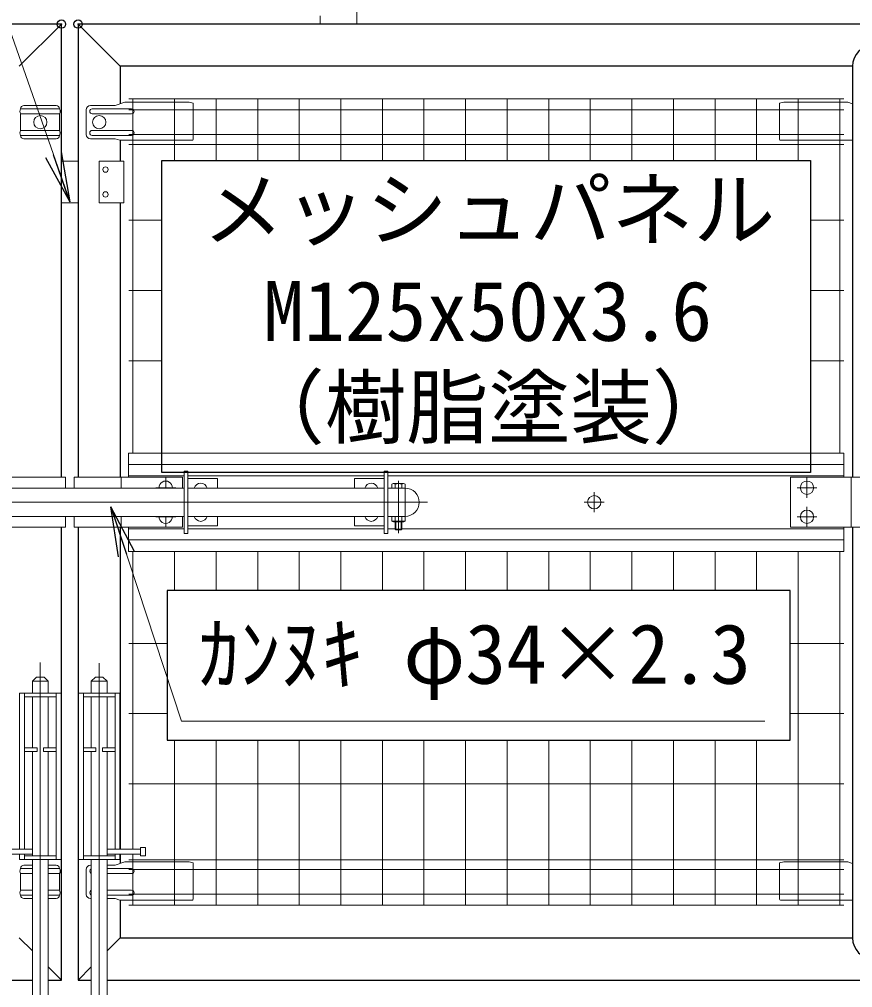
# Model space of a CAD drawing. Units: millimetres, scale not verified. Extents: x -6300 to 6300, y -4455 to 4455.
# Drawn here: x -1382 to -380, y -1740 to -575 of the extents above; entities that cross this region are included whole.
import ezdxf
from ezdxf.enums import TextEntityAlignment as Align

# ---------------------------------------------------------------- set-up
doc = ezdxf.new("R2010")
doc.units = ezdxf.units.MM
doc.header["$LTSCALE"] = 20
doc.header["$PDMODE"] = 32
doc.header["$PDSIZE"] = 10
doc.linetypes.add('USER1', pattern=[50.8, 31.75, -6.35, 6.35, -6.35])
for name, color, linetype, lineweight in [('0-1_D-STR1', 1, 'Continuous', 25), ('0-2_D-BMK', 2, 'USER1', 13), ('0-4_D-STR3', 3, 'Continuous', 13), ('0-8_Defpoints', 8, 'Continuous', 25), ('0-9_D-STR-TXT', 7, 'Continuous', 13), ('0-B_D-STR2', 7, 'Continuous', 13)]:
    doc.layers.add(name, color=color, linetype=linetype, lineweight=lineweight)
doc.layers.add('0-7_0', color=7, linetype='Continuous')
doc.styles.add('ＭＳ ゴシック', font='')
doc.styles.get('ＭＳ ゴシック').set_extended_font_data('MS Gothic')

# ---------------------------------------------------------------- blocks, each defined once
blk = doc.blocks.new('_Open')
at = {"layer": '0-7_0'}
blk.add_line((-20, 3.333), (0, 0), dxfattribs=at)
blk.add_lwpolyline([(-20, -3.333), (0, 0), (-20, 0)], dxfattribs=at)

msp = doc.modelspace()

# ---------------------------------------------------------------- linework, layer by layer
at = {"layer": '0-1_D-STR1'}
for p, q in [((-1331.38, -580.52), (-1382.18, -631.32)), ((-1311.38, -580.52), (-1260.58, -631.32)), ((-380.28, -631.32), (-380.28, -1125.76)), ((-1260.58, -720.34), (-1260.58, -745.52)), ((-1260.58, -795.52), (-1260.58, -1125.76)), ((-1331.38, -1730.52), (-1331.38, -1185.76)), ((-1311.38, -1185.76), (-1311.38, -1730.52)), ((-1260.58, -1185.76), (-1260.58, -1573.02)), ((-380.28, -1185.76), (-380.28, -1679.72)), ((-1260.58, -1579.02), (-1260.58, -1590.43)), ((-1382.18, -1679.72), (-1366.28, -1695.62)), ((-1260.58, -1679.72), (-1276.48, -1695.62)), ((-1260.58, -1679.72), (-380.28, -1679.72)), ((-1347.28, -1714.62), (-1331.38, -1730.52)), ((-1295.48, -1714.62), (-1311.38, -1730.52)), ((-3244.38, -1730.52), (-1366.78, -1730.52)), ((-1346.78, -1730.52), (-1331.38, -1730.52)), ((-1311.38, -1730.52), (-1295.98, -1730.52))]:
    msp.add_line(p, q, dxfattribs=at)
for points in [[(-1331.38, -1125.76), (-1331.38, -580.52), (-3244.38, -580.52), (-3244.38, -730.52)], [(601.62, -730.52), (601.62, -580.52), (-1311.38, -580.52), (-1311.38, -1125.76)], [(-380.28, -631.32), (-1260.58, -631.32), (-1260.58, -676.43)], [(-1275.98, -1730.52), (601.62, -1730.52), (601.62, -1580.52)], [(-1260.58, -1634.34), (-1260.58, -1669.72), (-1260.58, -1679.72)]]:
    msp.add_lwpolyline(points, dxfattribs=at)
for centre, start, end in [((-354.88, -631.32), 0, 180), ((-354.88, -1679.72), 180, 0)]:
    msp.add_arc(centre, 25.4, start, end, dxfattribs=at)
at = {"layer": '0-2_D-BMK'}
for p, q in [((-1205.98, -1138.76), (-1205.98, -1126.26)), ((-434.88, -1150.26), (-434.88, -1126.26)), ((-1217.98, -1138.26), (-1193.98, -1138.26)), ((-926.13, -1130.01), (-926.13, -1192.91)), ((-446.88, -1138.26), (-422.88, -1138.26)), ((-690.68, -1167.76), (-690.68, -1143.76)), ((-891.13, -1155.76), (-1811.13, -1155.76)), ((-678.68, -1155.76), (-702.68, -1155.76)), ((-434.88, -1185.26), (-434.88, -1161.26)), ((-1217.98, -1173.26), (-1193.98, -1173.26)), ((-1205.98, -1185.26), (-1205.98, -1172.76)), ((-446.88, -1173.26), (-422.88, -1173.26)), ((-1356.78, -1918.77), (-1356.78, -1348.57)), ((-1285.98, -1916.87), (-1285.98, -1349.36))]:
    msp.add_line(p, q, dxfattribs=at)
at = {"layer": '0-4_D-STR3'}
for p, q in [((-976.38, -580.52), (-976.38, -557.3)), ((-1020.38, -580.52), (-1020.38, -570.61)), ((-1020.38, -580.52), (-976.38, -580.52)), ((-1255.07, -674.52), (-1266.62, -678.52)), ((-1177.98, -674.52), (-1255.07, -674.52)), ((-1177.98, -674.52), (-1172.98, -675.52)), ((-1172.98, -675.52), (-1172.98, -719.34)), ((-462.88, -674.52), (-467.88, -675.52)), ((-467.88, -675.52), (-467.88, -719.34)), ((-462.88, -674.52), (-385.79, -674.52)), ((-385.79, -674.52), (-380.28, -676.43)), ((-1380.44, -682.52), (-1333.72, -682.52)), ((-1376.44, -678.52), (-1337.72, -678.52)), ((-1301.47, -683.52), (-1301.47, -713.52)), ((-1266.62, -678.52), (-1296.47, -678.52)), ((-1246.98, -682.52), (-1294.39, -682.52)), ((-1380.44, -688.52), (-1333.72, -688.52)), ((-1380.44, -688.52), (-1380.44, -708.52)), ((-1333.72, -688.52), (-1333.72, -708.52)), ((-1246.98, -688.52), (-1294.39, -688.52)), ((-1380.44, -708.52), (-1333.72, -708.52)), ((-1246.98, -708.52), (-1294.39, -708.52)), ((-1380.44, -714.52), (-1333.72, -714.52)), ((-1376.44, -718.52), (-1337.72, -718.52)), ((-1266.62, -718.52), (-1296.47, -718.52)), ((-1246.98, -714.52), (-1294.39, -714.52)), ((-1261.37, -720.34), (-1266.62, -718.52)), ((-1261.37, -720.34), (-1173.98, -720.34)), ((-380.28, -720.34), (-466.88, -720.34)), ((-1311.38, -745.52), (-1331.38, -745.52)), ((-1256.28, -745.52), (-1285.98, -745.52)), ((-1285.98, -745.52), (-1285.98, -795.52)), ((-1256.28, -745.52), (-1256.28, -795.52)), ((-1311.38, -795.52), (-1331.38, -795.52)), ((-1256.28, -795.52), (-1285.98, -795.52)), ((-1250.68, -1096.61), (-390.68, -1096.61)), ((-1250.68, -1096.61), (-1250.68, -1125.76)), ((-390.68, -1096.61), (-390.68, -1125.76)), ((-1250.68, -1110.48), (-390.68, -1110.48)), ((-1326.57, -1125.76), (-1456.78, -1125.76)), ((-1326.57, -1125.76), (-1326.57, -1138.76)), ((-1316.19, -1125.76), (-1185.98, -1125.76)), ((-1316.19, -1125.76), (-1316.19, -1138.76)), ((-1259.73, -1125.76), (-1259.73, -1138.76)), ((-1250.68, -1123.88), (-1183.88, -1123.88)), ((-1185.98, -1125.76), (-1185.98, -1138.76)), ((-1183.88, -1118.26), (-1183.88, -1193.26)), ((-1183.88, -1118.26), (-1179.38, -1118.26)), ((-1179.38, -1118.26), (-1179.38, -1193.26)), ((-1179.38, -1123.88), (-943.38, -1123.88)), ((-1179.38, -1127.26), (-1143.88, -1127.26)), ((-1143.88, -1127.26), (-1143.88, -1138.76)), ((-978.88, -1127.26), (-978.88, -1138.76)), ((-943.38, -1127.26), (-978.88, -1127.26)), ((-943.38, -1118.26), (-943.38, -1193.26)), ((-938.88, -1118.26), (-943.38, -1118.26)), ((-938.88, -1118.26), (-938.88, -1193.26)), ((-938.88, -1123.88), (-390.68, -1123.88)), ((-254.88, -1125.76), (-454.88, -1125.76)), ((-454.88, -1125.76), (-454.88, -1185.76)), ((-381.68, -1125.76), (-381.68, -1185.76)), ((-1183.88, -1138.76), (-1458.88, -1138.76)), ((-943.38, -1138.76), (-1179.38, -1138.76)), ((-918.13, -1138.76), (-938.88, -1138.76)), ((-934.23, -1134.06), (-934.23, -1138.76)), ((-920.07, -1133.26), (-932.33, -1133.26)), ((-930.13, -1134.06), (-930.13, -1138.76)), ((-922.13, -1134.06), (-922.13, -1138.76)), ((-918.13, -1138.76), (-918.13, -1172.76)), ((-918.03, -1134.06), (-918.03, -1138.76)), ((-1183.88, -1172.76), (-1458.88, -1172.76)), ((-1326.57, -1172.76), (-1326.57, -1185.76)), ((-1316.19, -1172.76), (-1316.19, -1185.76)), ((-1259.73, -1172.76), (-1259.73, -1185.76)), ((-1185.98, -1172.76), (-1185.98, -1185.76)), ((-943.38, -1172.76), (-1179.38, -1172.76)), ((-1143.88, -1172.76), (-1143.88, -1184.26)), ((-978.88, -1172.76), (-978.88, -1184.26)), ((-918.13, -1172.76), (-938.88, -1172.76)), ((-934.23, -1172.76), (-934.23, -1178.46)), ((-930.13, -1172.76), (-930.13, -1178.46)), ((-922.13, -1172.76), (-922.13, -1178.46)), ((-918.03, -1172.76), (-918.03, -1178.46)), ((-1326.57, -1185.76), (-1448.63, -1185.76)), ((-1316.19, -1185.76), (-1185.98, -1185.76)), ((-1250.68, -1185.76), (-1250.68, -1214.91)), ((-1250.68, -1187.64), (-1183.88, -1187.64)), ((-1179.38, -1184.26), (-1143.88, -1184.26)), ((-1179.38, -1187.64), (-943.38, -1187.64)), ((-943.38, -1184.26), (-978.88, -1184.26)), ((-938.88, -1187.64), (-930.13, -1187.64)), ((-918.03, -1178.46), (-934.23, -1178.46)), ((-919.7, -1179.26), (-932.28, -1179.26)), ((-930.13, -1179.26), (-930.13, -1187.96)), ((-922.13, -1187.96), (-930.13, -1187.96)), ((-929.33, -1188.76), (-930.13, -1187.96)), ((-929.33, -1179.26), (-929.33, -1188.76)), ((-922.93, -1179.26), (-922.93, -1188.76)), ((-922.93, -1188.76), (-922.13, -1187.96)), ((-922.13, -1179.26), (-922.13, -1187.96)), ((-922.13, -1187.64), (-390.68, -1187.64)), ((-254.88, -1185.76), (-454.88, -1185.76)), ((-390.68, -1185.76), (-390.68, -1214.91)), ((-1183.88, -1193.26), (-1179.38, -1193.26)), ((-938.88, -1193.26), (-943.38, -1193.26)), ((-922.93, -1188.76), (-929.33, -1188.76)), ((-1250.68, -1201.04), (-390.68, -1201.04)), ((-1250.68, -1214.91), (-390.68, -1214.91)), ((-1361.28, -1366.02), (-1366.28, -1371.02)), ((-1366.28, -1371.02), (-1366.28, -1385.52)), ((-1347.28, -1371.02), (-1366.28, -1371.02)), ((-1352.28, -1366.02), (-1361.28, -1366.02)), ((-1352.28, -1366.02), (-1347.28, -1371.02)), ((-1347.28, -1371.02), (-1347.28, -1385.52)), ((-1290.48, -1366.02), (-1295.48, -1371.02)), ((-1295.48, -1371.02), (-1295.48, -1385.52)), ((-1295.48, -1371.02), (-1276.48, -1371.02)), ((-1290.48, -1366.02), (-1281.48, -1366.02)), ((-1281.48, -1366.02), (-1276.48, -1371.02)), ((-1276.48, -1371.02), (-1276.48, -1385.52)), ((-1381.78, -1573.02), (-1381.78, -1385.52)), ((-1381.78, -1385.52), (-1331.78, -1385.52)), ((-1375.78, -1385.52), (-1375.78, -1573.02)), ((-1337.78, -1385.52), (-1337.78, -1581.02)), ((-1331.78, -1585.52), (-1331.78, -1385.52)), ((-1310.98, -1585.52), (-1310.98, -1385.52)), ((-1260.98, -1385.52), (-1310.98, -1385.52)), ((-1304.98, -1385.52), (-1304.98, -1581.02)), ((-1266.98, -1385.52), (-1266.98, -1573.02)), ((-1260.98, -1573.02), (-1260.98, -1385.52)), ((-1337.78, -1390.02), (-1375.78, -1390.02)), ((-1366.28, -1390.02), (-1366.28, -1451.02)), ((-1347.28, -1390.02), (-1347.28, -1451.02)), ((-1304.98, -1390.02), (-1266.98, -1390.02)), ((-1295.48, -1390.02), (-1295.48, -1451.02)), ((-1276.48, -1390.02), (-1276.48, -1451.02)), ((-1360.78, -1451.02), (-1375.78, -1451.02)), ((-1366.28, -1455.52), (-1366.28, -1581.02)), ((-1337.78, -1455.52), (-1352.78, -1455.52)), ((-1347.28, -1455.52), (-1347.28, -1581.02)), ((-1304.98, -1455.52), (-1289.98, -1455.52)), ((-1295.48, -1455.52), (-1295.48, -1581.02)), ((-1281.98, -1451.02), (-1266.98, -1451.02)), ((-1276.48, -1455.52), (-1276.48, -1581.02)), ((-1236.48, -1581.02), (-1236.48, -1571.02)), ((-1230.48, -1571.02), (-1236.48, -1571.02)), ((-1230.48, -1581.02), (-1230.48, -1571.02)), ((-1406.28, -1573.02), (-1366.28, -1573.02)), ((-1406.28, -1579.02), (-1366.28, -1579.02)), ((-1381.78, -1585.52), (-1381.78, -1579.02)), ((-1375.78, -1579.02), (-1375.78, -1585.52)), ((-1337.78, -1581.02), (-1375.78, -1581.02)), ((-1337.78, -1581.02), (-1337.78, -1585.52)), ((-1304.98, -1581.02), (-1304.98, -1585.52)), ((-1304.98, -1581.02), (-1266.98, -1581.02)), ((-1236.48, -1573.02), (-1276.48, -1573.02)), ((-1236.48, -1579.02), (-1276.48, -1579.02)), ((-1266.98, -1579.02), (-1266.98, -1585.52)), ((-1260.98, -1585.52), (-1260.98, -1579.02)), ((-1230.48, -1581.02), (-1236.48, -1581.02)), ((-1375.78, -1585.52), (-1381.78, -1585.52)), ((-1376.44, -1592.52), (-1366.78, -1592.52)), ((-1337.78, -1585.52), (-1375.78, -1585.52)), ((-1366.28, -1585.52), (-1366.28, -1841.02)), ((-1347.28, -1585.52), (-1347.28, -1841.02)), ((-1346.78, -1592.52), (-1337.72, -1592.52)), ((-1346.78, -1592.52), (-1346.29, -1592.52)), ((-1346.78, -1592.52), (-1346.29, -1592.52)), ((-1337.78, -1585.52), (-1331.78, -1585.52)), ((-1304.98, -1585.52), (-1310.98, -1585.52)), ((-1304.98, -1585.52), (-1266.98, -1585.52)), ((-1295.98, -1592.52), (-1296.47, -1592.52)), ((-1295.98, -1592.52), (-1296.47, -1592.52)), ((-1295.98, -1592.52), (-1296.47, -1592.52)), ((-1295.98, -1592.52), (-1296.47, -1592.52)), ((-1295.48, -1585.52), (-1295.48, -1841.02)), ((-1276.48, -1585.52), (-1276.48, -1841.02)), ((-1266.62, -1592.52), (-1275.98, -1592.52)), ((-1266.98, -1585.52), (-1260.98, -1585.52)), ((-1255.07, -1588.52), (-1266.62, -1592.52)), ((-1177.98, -1588.52), (-1255.07, -1588.52)), ((-1177.98, -1588.52), (-1172.98, -1589.52)), ((-1172.98, -1589.52), (-1172.98, -1633.34)), ((-462.88, -1588.52), (-467.88, -1589.52)), ((-467.88, -1589.52), (-467.88, -1633.34)), ((-462.88, -1588.52), (-385.79, -1588.52)), ((-385.79, -1588.52), (-380.28, -1590.43)), ((-1380.44, -1596.52), (-1366.78, -1596.52)), ((-1380.44, -1602.52), (-1366.78, -1602.52)), ((-1380.44, -1602.52), (-1380.44, -1622.52)), ((-1346.78, -1596.52), (-1333.72, -1596.52)), ((-1346.78, -1602.52), (-1333.72, -1602.52)), ((-1333.72, -1602.52), (-1333.72, -1622.52)), ((-1301.47, -1597.52), (-1301.47, -1627.52)), ((-1301.47, -1597.52), (-1301.47, -1627.52)), ((-1246.98, -1596.52), (-1275.98, -1596.52)), ((-1246.98, -1602.52), (-1275.98, -1602.52)), ((-1380.44, -1622.52), (-1366.78, -1622.52)), ((-1380.44, -1628.52), (-1366.78, -1628.52)), ((-1346.78, -1622.52), (-1333.72, -1622.52)), ((-1346.78, -1628.52), (-1333.72, -1628.52)), ((-1246.98, -1622.52), (-1275.98, -1622.52)), ((-1246.98, -1628.52), (-1275.98, -1628.52)), ((-1376.44, -1632.52), (-1366.78, -1632.52)), ((-1346.78, -1632.52), (-1337.72, -1632.52)), ((-1346.78, -1632.52), (-1346.29, -1632.52)), ((-1346.78, -1632.52), (-1346.29, -1632.52)), ((-1295.98, -1632.52), (-1296.47, -1632.52)), ((-1295.98, -1632.52), (-1296.47, -1632.52)), ((-1295.98, -1632.52), (-1296.47, -1632.52)), ((-1295.98, -1632.52), (-1296.47, -1632.52)), ((-1295.98, -1632.52), (-1296.47, -1632.52)), ((-1266.62, -1632.52), (-1275.98, -1632.52)), ((-1261.37, -1634.34), (-1266.62, -1632.52)), ((-1261.37, -1634.34), (-1173.98, -1634.34)), ((-380.28, -1634.34), (-466.88, -1634.34))]:
    msp.add_line(p, q, dxfattribs=at)
for points in [[(-1360.78, -1451.02), (-1360.78, -1455.52), (-1375.78, -1455.52)], [(-1337.78, -1451.02), (-1352.78, -1451.02), (-1352.78, -1455.52)], [(-1304.98, -1451.02), (-1289.98, -1451.02), (-1289.98, -1455.52)], [(-1281.98, -1451.02), (-1281.98, -1455.52), (-1266.98, -1455.52)]]:
    msp.add_lwpolyline(points, dxfattribs=at)
for centre in [(-1356.78, -698.52), (-1285.98, -698.52), (-434.88, -1138.26), (-690.68, -1155.76), (-434.88, -1173.26)]:
    msp.add_circle(centre, 8, dxfattribs=at)
for centre, radius, start, end in [((-1375.19, -685.52), 6.05, 150.26731, 209.73269), ((-1376.44, -682.52), 4, 90, 180), ((-1337.72, -682.52), 4, 0, 90), ((-1338.97, -685.52), 6.05, 330.26731, 29.73269), ((-1296.47, -683.52), 5, 90, 180), ((-1294.39, -685.52), 3, 90, 270), ((-1246.98, -685.52), 3, 270, 90), ((-1375.17, -711.52), 6.07, 150.37394, 209.62606), ((-1339, -711.52), 6.07, 330.37394, 29.62606), ((-1294.39, -711.52), 3, 90, 270), ((-1246.98, -711.52), 3, 270, 90), ((-1376.44, -714.52), 4, 180, 270), ((-1337.72, -714.52), 4, 270, 0), ((-1296.47, -713.52), 5, 180, 270), ((-1173.98, -719.34), 1, 270, 0), ((-466.88, -719.34), 1, 180, 270), ((-1205.98, -1138.26), 8, 356.41668, 183.58332), ((-1163.88, -1140.76), 8, 14.47751, 165.52249), ((-958.88, -1140.76), 8, 14.47751, 165.52249), ((-932.18, -1136.27), 3.02, 47.18249, 132.81751), ((-926.13, -1143.66), 10.4, 67.38014, 112.61986), ((-920.08, -1136.28), 3.03, 47.363, 132.637), ((-918.13, -1155.76), 17, 270, 90), ((-1205.98, -1173.26), 8, 176.41668, 3.58332), ((-1163.88, -1170.76), 8, 194.47751, 345.52249), ((-958.88, -1170.76), 8, 194.47751, 345.52249), ((-932.18, -1176.24), 3.02, 227.28053, 312.71947), ((-926.13, -1168.86), 10.4, 247.38014, 292.61986), ((-920.08, -1176.32), 2.96, 226.1605, 313.8395), ((-1376.44, -1596.52), 4, 90, 180), ((-1337.72, -1596.52), 4, 0, 90), ((-1296.47, -1597.52), 5, 90, 180), ((-1296.47, -1597.52), 5, 90, 180), ((-1375.19, -1599.52), 6.05, 150.26731, 209.73269), ((-1338.97, -1599.52), 6.05, 330.26731, 29.73269), ((-1294.39, -1599.52), 3, 121.98985, 238.01015), ((-1294.39, -1599.52), 3, 121.98985, 238.01015), ((-1294.39, -1599.52), 3, 121.98985, 238.01015), ((-1294.39, -1599.52), 3, 121.98985, 238.01015), ((-1294.39, -1599.52), 3, 121.98985, 238.01015), ((-1294.39, -1599.52), 3, 121.98985, 238.01015), ((-1246.98, -1599.52), 3, 270, 90), ((-1375.17, -1625.52), 6.07, 150.37394, 209.62606), ((-1376.44, -1628.52), 4, 180, 270), ((-1337.72, -1628.52), 4, 270, 0), ((-1339, -1625.52), 6.07, 330.37394, 29.62606), ((-1296.47, -1627.52), 5, 180, 270), ((-1296.47, -1627.52), 5, 180, 270), ((-1294.39, -1625.52), 3, 121.98985, 238.01015), ((-1294.39, -1625.52), 3, 121.98985, 238.01015), ((-1294.39, -1625.52), 3, 121.98985, 238.01015), ((-1294.39, -1625.52), 3, 121.98985, 238.01015), ((-1294.39, -1625.52), 3, 121.98985, 238.01015), ((-1294.39, -1625.52), 3, 121.98985, 238.01015), ((-1246.98, -1625.52), 3, 270, 90), ((-1173.98, -1633.34), 1, 270, 0), ((-466.88, -1633.34), 1, 180, 270)]:
    msp.add_arc(centre, radius, start, end, dxfattribs=at)
for centre in [(-1278.4, -755.52), (-1278.4, -785.52)]:
    msp.add_ellipse(centre, major_axis=(0, 3.25), ratio=0.984239, dxfattribs=at)
at = {"layer": '0-8_Defpoints'}
for points in [[(-1210.83, -1119.8), (-1210.83, -744.8), (-430.83, -744.8), (-430.83, -1119.8)], [(-455.24, -1262.08), (-1204.17, -1262.08), (-1204.17, -1442.08), (-455.24, -1442.08)]]:
    msp.add_lwpolyline(points, close=True, dxfattribs=at)
for p in [(-1331.38, -580.52), (-1311.38, -580.52)]:
    msp.add_point(p, dxfattribs=at)
at = {"layer": '0-9_D-STR-TXT'}
for points in [[(-1810.49, -388.91), (-1463.04, -388.91), (-1321.85, -792.43)], [(-485.59, -1419.25), (-1187.1, -1419.25), (-1271.18, -1163.23)]]:
    msp.add_lwpolyline(points, dxfattribs=at)
at = {"layer": '0-B_D-STR2'}
for p, q in [((-390.43, -670.52), (-1250.43, -670.52)), ((-1245.43, -1096.61), (-1245.43, -670.52)), ((-1195.43, -744.8), (-1195.43, -670.52)), ((-1145.43, -744.8), (-1145.43, -670.52)), ((-1095.43, -744.8), (-1095.43, -670.52)), ((-1045.43, -744.8), (-1045.43, -670.52)), ((-995.43, -744.8), (-995.43, -670.52)), ((-945.43, -744.8), (-945.43, -670.52)), ((-895.43, -744.8), (-895.43, -670.52)), ((-845.43, -744.8), (-845.43, -670.52)), ((-795.43, -744.8), (-795.43, -670.52)), ((-745.43, -744.8), (-745.43, -670.52)), ((-695.43, -744.8), (-695.43, -670.52)), ((-645.43, -744.8), (-645.43, -670.52)), ((-595.43, -744.8), (-595.43, -670.52)), ((-545.43, -744.8), (-545.43, -670.52)), ((-495.43, -744.8), (-495.43, -670.52)), ((-445.43, -744.8), (-445.43, -670.52)), ((-395.43, -1096.61), (-395.43, -670.52)), ((-390.43, -683.62), (-1250.43, -683.62)), ((-390.43, -713.42), (-1250.43, -713.42)), ((-390.43, -725.28), (-1250.43, -725.28)), ((-1210.83, -816.52), (-1250.43, -816.52)), ((-390.43, -816.52), (-430.83, -816.52)), ((-1210.83, -901.02), (-1250.43, -901.02)), ((-390.43, -901.02), (-430.83, -901.02)), ((-1210.83, -985.52), (-1250.43, -985.52)), ((-390.43, -985.52), (-430.83, -985.52)), ((-1245.43, -1573.02), (-1245.43, -1214.91)), ((-1195.43, -1262.08), (-1195.43, -1214.91)), ((-1145.43, -1262.08), (-1145.43, -1214.91)), ((-1095.43, -1262.08), (-1095.43, -1214.91)), ((-1045.43, -1262.08), (-1045.43, -1214.91)), ((-995.43, -1262.08), (-995.43, -1214.91)), ((-945.43, -1262.08), (-945.43, -1214.91)), ((-895.43, -1262.08), (-895.43, -1214.91)), ((-845.43, -1262.08), (-845.43, -1214.91)), ((-795.43, -1262.08), (-795.43, -1214.91)), ((-745.43, -1262.08), (-745.43, -1214.91)), ((-695.43, -1262.08), (-695.43, -1214.91)), ((-645.43, -1262.08), (-645.43, -1214.91)), ((-595.43, -1262.08), (-595.43, -1214.91)), ((-545.43, -1262.08), (-545.43, -1214.91)), ((-495.43, -1262.08), (-495.43, -1214.91)), ((-445.43, -1640.52), (-445.43, -1214.91)), ((-395.43, -1640.52), (-395.43, -1214.91)), ((-1204.17, -1325.52), (-1250.43, -1325.52)), ((-390.43, -1325.52), (-455.24, -1325.52)), ((-1204.17, -1410.02), (-1250.43, -1410.02)), ((-390.43, -1410.02), (-455.24, -1410.02)), ((-1195.43, -1640.52), (-1195.43, -1442.08)), ((-1145.43, -1640.52), (-1145.43, -1442.08)), ((-1095.43, -1640.52), (-1095.43, -1442.08)), ((-1045.43, -1640.52), (-1045.43, -1442.08)), ((-995.43, -1640.52), (-995.43, -1442.08)), ((-945.43, -1640.52), (-945.43, -1442.08)), ((-895.43, -1640.52), (-895.43, -1442.08)), ((-845.43, -1640.52), (-845.43, -1442.08)), ((-795.43, -1640.52), (-795.43, -1442.08)), ((-745.43, -1640.52), (-745.43, -1442.08)), ((-695.43, -1640.52), (-695.43, -1442.08)), ((-645.43, -1640.52), (-645.43, -1442.08)), ((-595.43, -1640.52), (-595.43, -1442.08)), ((-545.43, -1640.52), (-545.43, -1442.08)), ((-495.43, -1640.52), (-495.43, -1442.08)), ((-390.43, -1494.52), (-1250.43, -1494.52)), ((-1245.43, -1640.52), (-1245.43, -1579.02)), ((-390.43, -1585.76), (-1250.43, -1585.76)), ((-390.43, -1597.62), (-1250.43, -1597.62)), ((-390.43, -1627.42), (-1250.43, -1627.42)), ((-390.43, -1640.52), (-1250.43, -1640.52))]:
    msp.add_line(p, q, dxfattribs=at)

# ---------------------------------------------------------------- block references
at = {"layer": '0-9_D-STR-TXT', "xscale": 3, "yscale": 3}
for p, rotation in [((-1321.19, -794.32), 289.28473), ((-1271.81, -1161.33), 108.18043)]:
    msp.add_blockref('_Open', p, dxfattribs=dict(at, rotation=rotation))

# ---------------------------------------------------------------- texts
at = {"layer": '0-9_D-STR-TXT', "style": 'ＭＳ ゴシック'}
for s, p in [('メッシュパネル', (-1161.95, -861.21)), ('M125x50x3.6', (-1088.85, -983.3)), ('（樹脂塗装）', (-1113.22, -1099.3)), ('ｶﾝﾇｷ φ34×2.3', (-1166.2, -1395.8))]:
    msp.add_text(s, height=72.14, dxfattribs=at).set_placement(p, align=Align.BOTTOM_LEFT)

doc.saveas('drawing.dxf')
